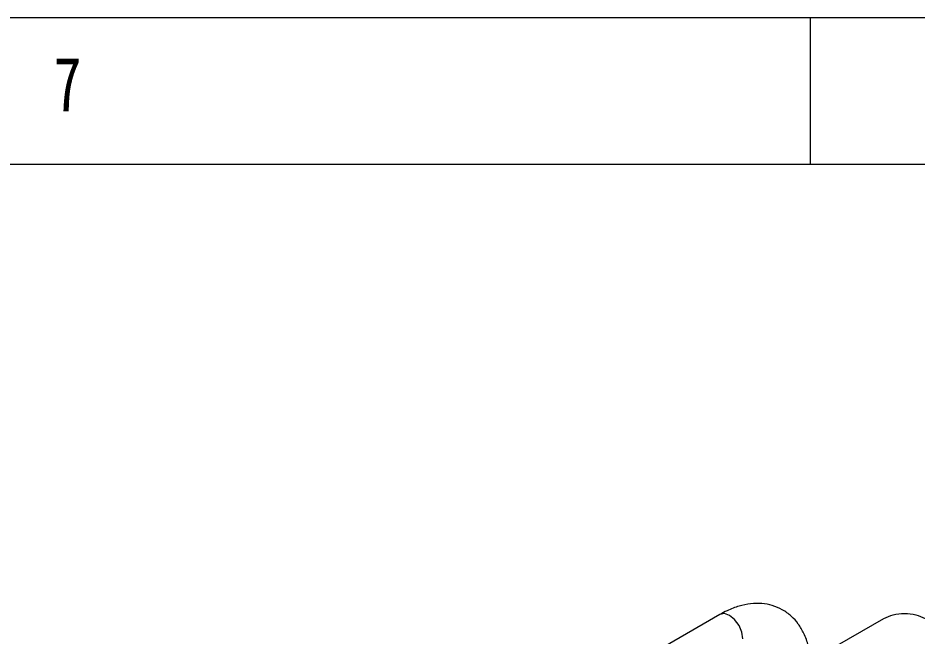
# Paper-space layout '시트2-ENG' of a CAD drawing. Header units: millimetres. Extents: x 5 to 415, y 5 to 292.
# Drawn here: x 332.95 to 363.64, y 270.91 to 292 of the extents above; entities that cross this region are included whole.
import ezdxf

# ---------------------------------------------------------------- set-up
doc = ezdxf.new("R2010")
doc.units = ezdxf.units.MM
doc.styles.add('SLDTEXTSTYLE3', font='TXT', dxfattribs={"width": 0.75})

psp = doc.layouts.new('시트2-ENG')

# ---------------------------------------------------------------- linework, layer by layer
at = {"color": 7, "linetype": 'Continuous', "lineweight": 18}
for p, q in [((415, 292), (5, 292)), ((360, 287), (360, 292)), ((410.25, 287), (10, 287)), ((356.911, 271.648), (345.18, 264.876)), ((360.553, 270.387), (362.504, 271.513))]:
    psp.add_line(p, q, dxfattribs=at)
at = {"color": 8, "linetype": 'Continuous', "lineweight": 18, "flags": 128}
psp.add_lwpolyline([(357.696, 270.82), (357.661, 271.043), (357.561, 271.273), (357.412, 271.474), (357.236, 271.616), (357.06, 271.677), (356.911, 271.648)], dxfattribs=at)
at = {"color": 7, "linetype": 'Continuous', "lineweight": 18}
psp.add_open_spline([(359.983, 270.211), (359.967, 270.335), (359.931, 270.615), (359.794, 270.988), (359.597, 271.327), (359.35, 271.604), (359.048, 271.82), (358.703, 271.965), (358.335, 272.031), (357.952, 272.023), (357.555, 271.941), (357.206, 271.809), (356.992, 271.692), (356.911, 271.648)], degree=3, knots=[0, 0, 0, 0, 0.085705, 0.192159, 0.283812, 0.372513, 0.467183, 0.559265, 0.650581, 0.743285, 0.839239, 0.939089, 1, 1, 1, 1], dxfattribs=at)
psp.add_open_spline([(362.504, 271.513), (362.607, 271.56), (362.814, 271.655), (363.211, 271.695), (363.608, 271.655), (363.815, 271.56), (363.918, 271.513)], degree=3, dxfattribs=at)

# ---------------------------------------------------------------- texts
at = {"color": 7, "linetype": 'Continuous', "lineweight": 0, "insert": (334.167, 290.668), "char_height": 1.852, "attachment_point": 1, "style": 'SLDTEXTSTYLE3'}
psp.add_mtext('7', dxfattribs=at)

doc.saveas('drawing.dxf')
